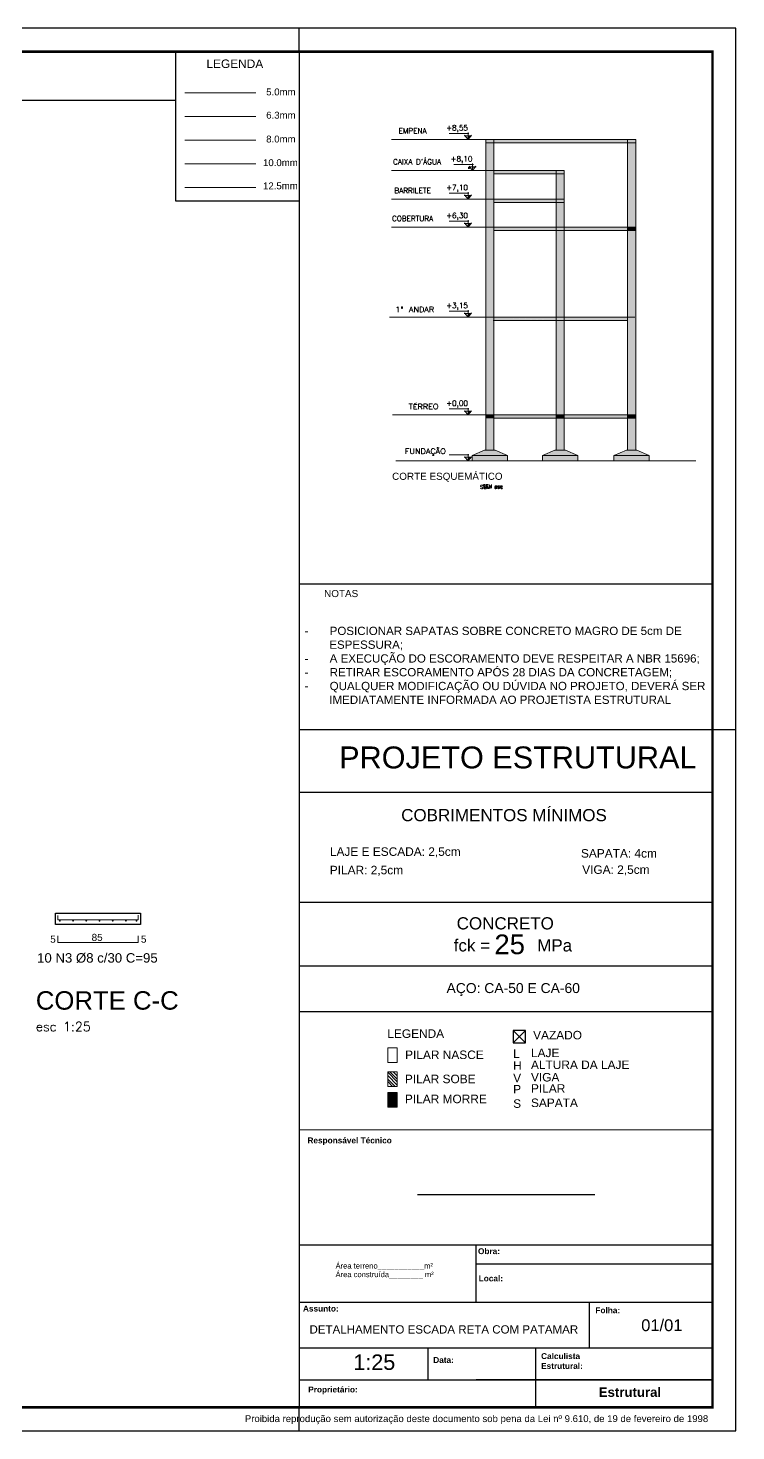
# Model space of a CAD drawing. Header units: millimetres. Extents: x 347 to 1066, y -68 to -9.
# Drawn here: x 581.7 to 611.7, y -68.2 to -8.8 of the extents above; entities that cross this region are included whole.
import ezdxf

# ---------------------------------------------------------------- set-up
doc = ezdxf.new("R2010")
doc.units = ezdxf.units.MM
for name, color, linetype, lineweight in [('ARM_LONGITUDINAL_Ø10', 33, 'Continuous', 9), ('ARM_LONGITUDINAL_Ø12_5', 34, 'Continuous', 9), ('ARM_LONGITUDINAL_Ø6_3', 31, 'Continuous', 9), ('ARM_LONGITUDINAL_Ø8', 32, 'Continuous', 9), ('ARM_TRANSVERSAL_Ø5', 120, 'Continuous', 9), ('G-ANNO-TEXT', 231, 'Continuous', 30)]:
    doc.layers.add(name, color=color, linetype=linetype, lineweight=lineweight)
for name, color, linetype in [('ARQ-FOLHA', 7, 'Continuous'), ('ARQ-TEXTO4', 1, 'Continuous'), ('Camada 1', 7, 'Continuous'), ('COTA CYPE', 31, 'Continuous'), ('PDF_0', 1, 'Continuous'), ('PDF_1', 7, 'Continuous'), ('PDF_3', 7, 'Continuous'), ('PDF_ARQ-NIVEL', 7, 'Continuous'), ('PDF_ARQ-TEXTO3', 7, 'Continuous'), ('PDF_ARQ-TEXTO4', 7, 'Continuous'), ('PDF_PILAR_BETAO', 7, 'Continuous'), ('PDF_REF_REFERENCIAS', 7, 'Continuous'), ('PDF_Text', 7, 'Continuous')]:
    doc.layers.add(name, color=color, linetype=linetype)
doc.styles.add('ARIAL', font='arial.ttf')
doc.styles.add('Arial_1', font='arial.ttf')
doc.styles.add('Arial_2', font='arial.ttf', dxfattribs={"height": 5})
doc.styles.add('Arial_3', font='arial.ttf', dxfattribs={"height": 2.3})
doc.styles.add('Arial_B', font='arialbd.ttf', dxfattribs={"height": 2.5})
doc.styles.add('Arial_B_1', font='arialbd.ttf', dxfattribs={"height": 4})
doc.styles.add('PDF Arial', font='arial.ttf')
doc.styles.add('ROMANS', font='romans.shx')
doc.styles.get("Standard").update_dxf_attribs({"font": 'arial.ttf'})
doc.styles.add('TQS_ARIAL', font='arial.ttf')

# ---------------------------------------------------------------- blocks, each defined once
blk = doc.blocks.new('FOLHA A1')
at = {"layer": 'ARQ-FOLHA'}
for p, q in [((841, 0), (0, 0)), ((656, -10), (656, 0)), ((841, -594), (841, 0)), ((831, -297), (841, -297)), ((656, -594), (656, -584)), ((0, -594), (841, -594))]:
    blk.add_line(p, q, dxfattribs=at)
at = {"layer": 'ARQ-FOLHA', "const_width": 1}
blk.add_lwpolyline([(25, -10), (25, -584), (831, -584), (831, -10), (25, -10)], dxfattribs=at)

msp = doc.modelspace()

# ---------------------------------------------------------------- hatches: boundary and pattern name
at = {"layer": 'ARM_LONGITUDINAL_Ø10'}
h = msp.add_hatch(color=256, dxfattribs=at)
h.dxf.hatch_style = 1
edge = h.paths.add_edge_path()
edge.add_arc((583.0381, -46.5737), 0.04, 0, 360)
h = msp.add_hatch(color=256, dxfattribs=at)
h.dxf.hatch_style = 1
edge = h.paths.add_edge_path()
edge.add_arc((583.5981, -46.5737), 0.04, 0, 360)
h = msp.add_hatch(color=256, dxfattribs=at)
h.dxf.hatch_style = 1
edge = h.paths.add_edge_path()
edge.add_arc((584.1581, -46.5737), 0.04, 0, 360)
h = msp.add_hatch(color=256, dxfattribs=at)
h.dxf.hatch_style = 1
edge = h.paths.add_edge_path()
edge.add_arc((584.7181, -46.5737), 0.04, 0, 360)
h = msp.add_hatch(color=256, dxfattribs=at)
h.dxf.hatch_style = 1
edge = h.paths.add_edge_path()
edge.add_arc((585.2781, -46.5737), 0.04, 0, 360)
h = msp.add_hatch(color=256, dxfattribs=at)
h.dxf.hatch_style = 1
edge = h.paths.add_edge_path()
edge.add_arc((585.8381, -46.5737), 0.04, 0, 360)
h = msp.add_hatch(color=256, dxfattribs=at)
h.dxf.hatch_style = 1
edge = h.paths.add_edge_path()
edge.add_arc((586.2879, -46.5737), 0.04, 0, 360)
at = {"layer": 'PDF_0'}
h = msp.add_hatch(color=8, dxfattribs=at)
h.dxf.hatch_style = 1
h.paths.add_polyline_path([(601.4289, -13.4903), (601.0893, -13.4903), (601.0893, -13.6389), (601.4289, -13.6389)])
h.paths.add_polyline_path([(607.4308, -13.6389), (607.0912, -13.6389), (607.0912, -17.202), (607.4308, -17.202)])
h.paths.add_polyline_path([(604.4044, -14.9496), (604.0648, -14.9496), (604.0648, -16.0179), (604.4044, -16.0179)])
h.paths.add_polyline_path([(604.4044, -14.801), (604.0648, -14.801), (604.0648, -14.9496), (604.4044, -14.9496)])
h.paths.add_polyline_path([(607.4308, -13.4903), (607.0912, -13.4903), (607.0912, -13.6389), (607.4308, -13.6389)])
h = msp.add_hatch(color=8, dxfattribs=at)
h.dxf.hatch_style = 1
h.paths.add_polyline_path([(601.4289, -13.6389), (601.0893, -13.6389), (601.0893, -14.801), (601.4289, -14.801)])
h.paths.add_polyline_path([(601.4289, -14.801), (601.0893, -14.801), (601.0893, -16.0179), (601.4289, -16.0179)])
h = msp.add_hatch(color=8, dxfattribs=at)
h.dxf.hatch_style = 1
h.paths.add_polyline_path([(607.0912, -13.4903), (601.4289, -13.4903), (601.4289, -13.6389), (607.0912, -13.6389)])

# ---------------------------------------------------------------- linework, layer by layer
for p, q in [((593.179, -9.7761), (593.179, -67.1761)), ((530.079, -11.8348), (587.9527, -11.8348)), ((593.179, -32.3095), (610.679, -32.3095)), ((593.179, -48.4859), (610.679, -48.4859)), ((593.179, -50.4163), (610.679, -50.4163)), ((602.7608, -51.2213), (602.2358, -51.7463)), ((602.2358, -51.2213), (602.7608, -51.7463)), ((593.179, -55.4248), (610.679, -55.4146)), ((605.6959, -58.1719), (598.1959, -58.1719)), ((593.179, -60.2929), (610.679, -60.2929)), ((600.679, -62.7202), (600.679, -60.2929)), ((600.679, -61.098), (610.679, -61.098)), ((593.179, -62.7202), (610.679, -62.7202)), ((593.179, -62.7202), (610.679, -62.7202)), ((605.479, -64.6557), (605.479, -62.7202)), ((593.179, -64.6557), (610.679, -64.6557)), ((598.6345, -66.018), (598.6345, -64.6557)), ((603.206, -67.1761), (603.206, -64.6557)), ((593.179, -66.018), (610.679, -66.018)), ((610.679, -66.018), (600.679, -66.018)), ((610.679, -66.018), (600.679, -66.018))]:
    msp.add_line(p, q)
at = {"color": 8, "lineweight": 25}
for p, q in [((610.679, -67.1761), (610.679, -66.018)), ((600.679, -67.1761), (610.679, -67.1761))]:
    msp.add_line(p, q, dxfattribs=at)
for points in [[(587.9527, -9.7761), (593.179, -9.7761), (593.179, -16.1059), (587.9527, -16.1059)], [(582.8581, -46.2461), (586.4581, -46.2461), (586.4581, -46.7261), (582.8581, -46.7261)]]:
    msp.add_lwpolyline(points, close=True)
msp.add_lwpolyline([(602.2358, -51.7463), (602.7608, -51.7463), (602.7608, -51.2213), (602.2358, -51.2213), (602.2358, -51.7463)])
at = {"layer": 'ARM_LONGITUDINAL_Ø10'}
msp.add_line((588.3373, -14.5202), (591.3373, -14.5202), dxfattribs=at)
at = {"layer": 'ARM_LONGITUDINAL_Ø12_5'}
msp.add_line((588.3373, -15.5202), (591.3373, -15.5202), dxfattribs=at)
at = {"layer": 'ARM_LONGITUDINAL_Ø6_3'}
msp.add_line((588.3373, -12.5202), (591.3373, -12.5202), dxfattribs=at)
at = {"layer": 'ARM_LONGITUDINAL_Ø8'}
msp.add_line((588.3373, -13.5202), (591.3373, -13.5202), dxfattribs=at)
for points in [[(582.9581, -46.3554), (582.9581, -46.5322), (586.3581, -46.5322), (586.3581, -46.3305)], [(582.9581, -47.2123), (582.9581, -47.4923), (586.3581, -47.4923), (586.3581, -47.2123)]]:
    msp.add_lwpolyline(points, dxfattribs=at)
at = {"layer": 'ARM_TRANSVERSAL_Ø5'}
msp.add_line((588.3373, -11.5202), (591.3373, -11.5202), dxfattribs=at)
at = {"layer": 'Camada 1', "color": 0, "lineweight": 25}
for p, q in [((593.179, -38.4761), (610.679, -38.4761)), ((593.179, -41.1354), (610.679, -41.1354)), ((593.179, -45.7887), (610.679, -45.7887)), ((610.679, -67.1761), (610.679, -49.4629))]:
    msp.add_line(p, q, dxfattribs=at)
at = {"layer": 'PDF_0', "color": 7, "lineweight": 18}
for p, q in [((607.4308, -13.4903), (597.0866, -13.4903)), ((601.0893, -14.801), (601.0893, -13.4903)), ((601.4289, -16.0179), (601.4289, -13.4903)), ((607.4308, -17.202), (607.4308, -13.4903)), ((601.0893, -16.0179), (601.0893, -14.801)), ((604.0648, -16.1665), (604.0648, -14.801)), ((604.4044, -16.0179), (604.4044, -14.801)), ((607.4308, -17.202), (597.0866, -17.202)), ((607.4308, -26.6506), (607.4308, -17.202))]:
    msp.add_line(p, q, dxfattribs=at)
for points in [[(607.4308, -13.6389), (607.0912, -13.6389), (601.0893, -13.6389)], [(607.0912, -26.6506), (607.0912, -13.4903)], [(604.4044, -14.801), (597.0866, -14.801)], [(604.4044, -14.9496), (601.4289, -14.9496)], [(604.4044, -16.0179), (597.0866, -16.0179)], [(601.0893, -26.6506), (601.0893, -16.0179)], [(601.4289, -26.6506), (601.4289, -16.0349)], [(604.4044, -26.6506), (604.4044, -16.0179)], [(604.4044, -16.1665), (601.4289, -16.1665)], [(604.0648, -26.6506), (604.0648, -16.1665)], [(607.4308, -23.7019), (607.4308, -17.202)], [(607.4308, -17.3506), (607.0912, -17.3506), (601.4289, -17.3506)], [(607.3994, -21.0123), (597.0001, -21.0123)], [(607.0599, -21.1609), (607.0912, -21.1609), (601.3975, -21.1609)], [(607.4308, -25.148), (597.1333, -25.148)], [(607.4308, -25.3008), (601.4289, -25.3008)], [(602.0062, -26.8756), (601.4841, -26.6506), (601.2591, -26.6506), (601.0299, -26.6506), (600.5078, -26.8756)], [(604.9816, -26.8756), (604.4553, -26.6506), (604.2303, -26.6506), (604.0054, -26.6506), (603.4833, -26.8756)], [(608.0081, -26.8756), (607.486, -26.6506), (607.261, -26.6506), (607.0361, -26.6506), (606.5097, -26.8756)], [(609.9818, -27.1005), (597.2691, -27.1005)], [(600.5078, -27.1005), (600.5078, -26.8756), (602.0062, -26.8756), (602.0062, -27.1005)], [(603.4833, -27.1005), (603.4833, -26.8756), (604.9816, -26.8756), (604.9816, -27.1005)], [(606.5097, -27.1005), (606.5097, -26.8756), (608.0081, -26.8756), (608.0081, -27.1005)]]:
    msp.add_lwpolyline(points, dxfattribs=at)
at = {"layer": 'PDF_0', "color": 8}
for points in [[(604.0648, -14.801), (601.0893, -14.801), (604.0648, -14.9496)], [(601.4289, -14.801), (604.0648, -14.9496), (601.4289, -14.9496)], [(601.4289, -16.0179), (601.0893, -16.0179), (601.4289, -17.202)], [(601.0893, -16.0179), (601.4289, -17.202), (601.0893, -17.202)], [(604.0648, -16.0179), (601.0893, -16.0179), (604.0648, -16.1665)], [(601.4289, -15.4787), (601.5987, -15.4787), (601.5987, -15.4787)], [(601.4289, -16.0179), (604.0648, -16.1665), (601.4289, -16.1665)], [(604.4044, -16.0179), (604.0648, -16.0179), (604.4044, -17.3506)], [(604.0648, -16.0179), (604.4044, -17.3506), (604.0648, -17.3506)], [(601.4289, -17.202), (601.0893, -17.202), (601.4289, -21.4)], [(601.0893, -17.202), (601.4289, -21.4), (601.0893, -21.4)], [(604.0648, -17.202), (601.4289, -17.202), (604.0648, -17.3506)], [(601.4289, -17.202), (604.0648, -17.3506), (601.4289, -17.3506)], [(607.0912, -17.202), (604.4044, -17.202), (607.0912, -17.3506)], [(604.4044, -17.202), (607.0912, -17.3506), (604.4044, -17.3506)], [(607.4308, -17.202), (607.0912, -17.202), (607.4308, -17.3506)], [(607.0912, -17.202), (607.4308, -17.3506), (607.0912, -17.3506)], [(607.4308, -17.202), (607.0912, -17.202), (607.4308, -21.4)], [(607.0912, -17.202), (607.4308, -21.4), (607.0912, -21.4)], [(604.4044, -17.3506), (604.0648, -17.3506), (604.4044, -21.4)], [(604.0648, -17.3506), (604.4044, -21.4), (604.0648, -21.4)], [(604.0648, -21.0123), (601.3975, -21.0123), (604.0648, -21.1609)], [(601.3975, -21.0123), (604.0334, -21.1609), (601.3975, -21.1609)], [(607.0853, -21.0123), (604.3985, -21.0123), (607.0853, -21.1609)], [(604.3985, -21.0123), (607.0853, -21.1609), (604.3985, -21.1609)], [(601.4289, -21.4), (601.0753, -21.4), (601.4289, -25.148)], [(601.0893, -21.5485), (601.4289, -25.148), (601.0893, -25.148)], [(604.4044, -21.4), (604.0648, -21.4), (604.4044, -25.148)], [(604.0714, -21.4723), (604.4044, -25.148), (604.0648, -25.148)], [(607.4308, -21.4), (607.0912, -21.4), (607.4308, -25.148)], [(607.094, -21.4309), (607.4308, -25.148), (607.0912, -25.148)], [(601.4289, -25.148), (601.0893, -25.148), (601.4289, -25.3008)], [(601.0893, -25.148), (601.4289, -25.3008), (601.0893, -25.3008)], [(601.4289, -25.3008), (601.0893, -25.3008), (601.4289, -26.6506)], [(601.0893, -25.3008), (601.4289, -26.6506), (601.0893, -26.6506)], [(604.0648, -25.148), (601.4289, -25.148), (604.0648, -25.3008)], [(601.4289, -25.148), (604.0648, -25.3008), (601.4289, -25.3008)], [(604.4044, -25.148), (604.0648, -25.148), (604.4044, -25.3008)], [(604.0648, -25.148), (604.4044, -25.3008), (604.0648, -25.3008)], [(604.4044, -25.3008), (604.0648, -25.3008), (604.4044, -26.6506)], [(604.0648, -25.3008), (604.4044, -26.6506), (604.0648, -26.6506)], [(607.0912, -25.148), (604.4044, -25.148), (607.0912, -25.3008)], [(604.4044, -25.148), (607.0912, -25.3008), (604.4044, -25.3008)], [(607.4308, -25.148), (607.0912, -25.148), (607.4308, -25.3008)], [(607.0912, -25.148), (607.4308, -25.3008), (607.0912, -25.3008)], [(607.4308, -25.3008), (607.0912, -25.3008), (607.4308, -26.6506)], [(607.0912, -25.3008), (607.4308, -26.6506), (607.0912, -26.6506)], [(601.0299, -26.6506), (602.0062, -26.8756), (600.5078, -26.8756)], [(601.4841, -26.6506), (601.0299, -26.6506), (602.0062, -26.8756)], [(604.0054, -26.6506), (604.9816, -26.8756), (603.4833, -26.8756)], [(604.4553, -26.6506), (604.0054, -26.6506), (604.9816, -26.8756)], [(607.0361, -26.6506), (608.0081, -26.8756), (606.5097, -26.8756)], [(607.486, -26.6506), (607.0361, -26.6506), (608.0081, -26.8756)], [(602.0062, -26.8756), (600.5078, -26.8756), (602.0062, -27.1005)], [(600.5078, -26.8756), (602.0062, -27.1005), (600.5078, -27.1005)], [(604.9816, -26.8756), (603.4833, -26.8756), (604.9816, -27.1005)], [(603.4833, -26.8756), (604.9816, -27.1005), (603.4833, -27.1005)], [(608.0081, -26.8756), (606.5097, -26.8756), (608.0081, -27.1005)], [(606.5097, -26.8756), (608.0081, -27.1005), (606.5097, -27.1005)]]:
    msp.add_solid(points, dxfattribs=at)
at = {"layer": 'PDF_1', "lineweight": 18}
msp.add_lwpolyline([(596.9271, -52.9755), (597.3303, -52.9755), (597.3303, -53.591), (596.9271, -53.591)], close=True, dxfattribs=at)
for points in [[(597.3303, -53.3873), (596.9271, -52.9798)], [(597.3303, -53.5358), (596.9271, -53.1283)], [(597.237, -53.591), (596.9271, -53.2769)], [(597.1287, -53.591), (596.9271, -53.3821)], [(597.3303, -53.2812), (597.0205, -52.9713)], [(597.3303, -53.1411), (597.169, -52.9798)]]:
    msp.add_lwpolyline(points, dxfattribs=at)
at = {"layer": 'PDF_1'}
for points in [[(596.9271, -53.8457), (597.3303, -54.4654), (596.9271, -54.4654)], [(596.9271, -53.8457), (597.3303, -53.8457), (597.3303, -54.4654)]]:
    msp.add_solid(points, dxfattribs=at)
at = {"layer": 'PDF_3', "lineweight": 18}
msp.add_lwpolyline([(596.9271, -53.8457), (597.3303, -53.8457), (597.3303, -54.4654), (596.9271, -54.4654)], close=True, dxfattribs=at)
at = {"layer": 'PDF_ARQ-NIVEL', "lineweight": 18}
for points in [[(600.3677, -13.2399), (599.5358, -13.2399)], [(600.4823, -13.3375), (600.1725, -13.3375)], [(600.1852, -13.3163), (600.3295, -13.4903), (600.4738, -13.3163)], [(600.3295, -13.4903), (600.3295, -13.2017)], [(600.3295, -13.346), (600.4441, -13.346)], [(600.3295, -13.3587), (600.4356, -13.3587)], [(600.3295, -13.3672), (600.4271, -13.3672)], [(600.3295, -13.3757), (600.4229, -13.3757)], [(600.3295, -13.3842), (600.4144, -13.3842)], [(600.3295, -13.3927), (600.4059, -13.3927)], [(600.3295, -13.4054), (600.3974, -13.4054)], [(600.3295, -13.4139), (600.3889, -13.4139)], [(600.3295, -13.4224), (600.3805, -13.4224)], [(600.3295, -13.4309), (600.3762, -13.4309)], [(600.3295, -13.4394), (600.3677, -13.4394)], [(600.3295, -13.4521), (600.3592, -13.4521)], [(600.3295, -13.4606), (600.3507, -13.4606)], [(600.3295, -13.4691), (600.3423, -13.4691)], [(600.3295, -13.4776), (600.3338, -13.4776)], [(600.5578, -14.5506), (599.7259, -14.5506)], [(600.3295, -14.6779), (600.4271, -14.6779)], [(600.3295, -14.6864), (600.4229, -14.6864)], [(600.3295, -14.6949), (600.4144, -14.6949)], [(600.3295, -14.7034), (600.4059, -14.7034)], [(600.3295, -14.7161), (600.3974, -14.7161)], [(600.6725, -14.6482), (600.3626, -14.6482)], [(600.3753, -14.627), (600.5196, -14.801), (600.664, -14.627)], [(600.5196, -14.801), (600.5196, -14.5124)], [(600.5196, -14.6567), (600.6343, -14.6567)], [(600.5196, -14.6694), (600.6258, -14.6694)], [(600.3677, -15.7675), (599.5358, -15.7675)], [(600.4823, -15.8651), (600.1725, -15.8651)], [(600.1852, -15.8439), (600.3295, -16.0179), (600.4738, -15.8439)], [(600.3295, -16.0179), (600.3295, -15.7293)], [(600.3295, -15.8736), (600.4441, -15.8736)], [(600.3295, -15.8863), (600.4356, -15.8863)], [(600.3295, -15.8948), (600.4271, -15.8948)], [(600.3295, -15.9033), (600.4229, -15.9033)], [(600.3295, -15.9118), (600.4144, -15.9118)], [(600.3295, -15.9203), (600.4059, -15.9203)], [(600.3295, -15.933), (600.3974, -15.933)], [(600.3295, -15.9415), (600.3889, -15.9415)], [(600.3295, -15.95), (600.3805, -15.95)], [(600.3295, -15.9585), (600.3762, -15.9585)], [(600.3295, -15.967), (600.3677, -15.967)], [(600.3295, -15.9797), (600.3592, -15.9797)], [(600.3295, -15.9882), (600.3507, -15.9882)], [(600.3295, -15.9967), (600.3423, -15.9967)], [(600.3295, -16.0052), (600.3338, -16.0052)], [(600.3677, -16.9516), (599.5358, -16.9516)], [(600.4823, -17.0492), (600.1725, -17.0492)], [(600.1852, -17.028), (600.3295, -17.202), (600.4738, -17.028)], [(600.3295, -17.202), (600.3295, -16.9134)], [(600.3295, -17.0577), (600.4441, -17.0577)], [(600.3295, -17.0704), (600.4356, -17.0704)], [(600.3295, -17.0789), (600.4271, -17.0789)], [(600.3295, -17.0874), (600.4229, -17.0874)], [(600.3295, -17.0959), (600.4144, -17.0959)], [(600.3295, -17.1044), (600.4059, -17.1044)], [(600.3295, -17.1171), (600.3974, -17.1171)], [(600.3295, -17.1256), (600.3889, -17.1256)], [(600.3295, -17.1341), (600.3805, -17.1341)], [(600.3295, -17.1426), (600.3762, -17.1426)], [(600.3295, -17.1511), (600.3677, -17.1511)], [(600.3295, -17.1638), (600.3592, -17.1638)], [(600.3295, -17.1723), (600.3507, -17.1723)], [(600.3295, -17.1808), (600.3423, -17.1808)], [(600.3295, -17.1893), (600.3338, -17.1893)], [(600.3677, -20.7619), (599.5358, -20.7619)], [(600.3295, -21.0123), (600.3295, -20.7237)], [(600.4823, -20.8637), (600.1725, -20.8637)], [(600.1852, -20.8383), (600.3295, -21.0123), (600.4738, -20.8383)], [(600.3295, -20.8722), (600.4441, -20.8722)], [(600.3295, -20.8807), (600.4356, -20.8807)], [(600.3295, -20.8892), (600.4271, -20.8892)], [(600.3295, -20.9019), (600.4229, -20.9019)], [(600.3295, -20.9104), (600.4144, -20.9104)], [(600.3295, -20.9189), (600.4059, -20.9189)], [(600.3295, -20.9274), (600.3974, -20.9274)], [(600.3295, -20.9359), (600.3889, -20.9359)], [(600.3295, -20.9486), (600.3805, -20.9486)], [(600.3295, -20.9571), (600.3762, -20.9571)], [(600.3295, -20.9656), (600.3677, -20.9656)], [(600.3295, -20.9741), (600.3592, -20.9741)], [(600.3295, -20.9826), (600.3507, -20.9826)], [(600.3295, -20.9953), (600.3423, -20.9953)], [(600.3295, -21.0038), (600.3338, -21.0038)], [(600.3677, -24.9018), (599.5358, -24.9018)], [(600.3295, -25.148), (600.3295, -24.8636)], [(600.4823, -24.9994), (600.1725, -24.9994)], [(600.1852, -24.9782), (600.3295, -25.148), (600.4738, -24.9782)], [(600.3295, -25.0079), (600.4441, -25.0079)], [(600.3295, -25.0207), (600.4356, -25.0207)], [(600.3295, -25.0291), (600.4271, -25.0291)], [(600.3295, -25.0376), (600.4229, -25.0376)], [(600.3295, -25.0461), (600.4144, -25.0461)], [(600.3295, -25.0546), (600.4059, -25.0546)], [(600.3295, -25.0673), (600.3974, -25.0673)], [(600.3295, -25.0758), (600.3889, -25.0758)], [(600.3295, -25.0843), (600.3805, -25.0843)], [(600.3295, -25.0928), (600.3762, -25.0928)], [(600.3295, -25.1013), (600.3677, -25.1013)], [(600.3295, -25.114), (600.3592, -25.114)], [(600.3295, -25.1225), (600.3507, -25.1225)], [(600.3295, -25.131), (600.3423, -25.131)], [(600.3295, -25.1395), (600.3338, -25.1395)], [(600.3677, -26.8501), (599.5358, -26.8501)], [(600.4823, -26.952), (600.1725, -26.952)], [(600.1852, -26.9265), (600.3295, -27.1005), (600.4738, -26.9265)], [(600.3295, -27.1005), (600.3295, -26.8119)], [(600.3295, -26.9605), (600.4441, -26.9605)], [(600.3295, -26.9689), (600.4356, -26.9689)], [(600.3295, -26.9774), (600.4271, -26.9774)], [(600.3295, -26.9859), (600.4229, -26.9859)], [(600.3295, -26.9987), (600.4144, -26.9987)], [(600.3295, -27.0071), (600.4059, -27.0071)], [(600.3295, -27.0156), (600.3974, -27.0156)], [(600.3295, -27.0241), (600.3889, -27.0241)], [(600.3295, -27.0326), (600.3805, -27.0326)], [(600.3295, -27.0453), (600.3762, -27.0453)], [(600.3295, -27.0538), (600.3677, -27.0538)], [(600.3295, -27.0623), (600.3592, -27.0623)], [(600.3295, -27.0708), (600.3507, -27.0708)], [(600.3295, -27.0793), (600.3423, -27.0793)], [(600.3295, -27.092), (600.3338, -27.092)]]:
    msp.add_lwpolyline(points, dxfattribs=at)
at = {"layer": 'PDF_ARQ-TEXTO3', "lineweight": 18}
for points in [[(597.3116, -20.6176), (597.3328, -20.6091), (597.3668, -20.5751), (597.3668, -20.8001)], [(597.5068, -20.6515), (597.5578, -20.6515)], [(597.8379, -20.8001), (597.9228, -20.5751), (598.0077, -20.8001)], [(597.8676, -20.7279), (597.978, -20.7279)], [(598.0629, -20.8001), (598.0629, -20.5751), (598.2114, -20.8001), (598.2114, -20.5751)], [(598.4916, -20.8001), (598.5765, -20.5751), (598.6614, -20.8001)], [(598.5213, -20.7279), (598.6317, -20.7279)], [(598.7166, -20.8001), (598.7166, -20.5751), (598.8142, -20.5751), (598.8439, -20.5878), (598.8566, -20.5963), (598.8651, -20.6176), (598.8651, -20.6388), (598.8566, -20.6642), (598.8439, -20.6727), (598.8142, -20.6855), (598.7166, -20.6855)], [(598.793, -20.6855), (598.8651, -20.8001)], [(597.8252, -24.6896), (597.9737, -24.6896)], [(597.9016, -24.6896), (597.9016, -24.9145)], [(598.169, -24.7108), (598.0289, -24.7108), (598.0289, -24.9145), (598.169, -24.9145)], [(598.0289, -24.8084), (598.1138, -24.8084)], [(598.0502, -24.6896), (598.1478, -24.6471)], [(598.2327, -24.9145), (598.2327, -24.6896), (598.3303, -24.6896), (598.36, -24.6981), (598.3727, -24.7108), (598.3812, -24.732), (598.3812, -24.7532), (598.3727, -24.7745), (598.36, -24.7872), (598.3303, -24.7957), (598.2327, -24.7957)], [(598.3091, -24.7957), (598.3812, -24.9145)], [(598.4576, -24.9145), (598.4576, -24.6896), (598.5553, -24.6896), (598.585, -24.6981), (598.5977, -24.7108), (598.6062, -24.732), (598.6062, -24.7532), (598.5977, -24.7745), (598.585, -24.7872), (598.5553, -24.7957), (598.4576, -24.7957)], [(598.534, -24.7957), (598.6062, -24.9145)], [(598.8227, -24.9145), (598.6826, -24.9145), (598.6826, -24.6896), (598.8227, -24.6896)], [(598.6826, -24.7957), (598.7675, -24.7957)], [(597.6978, -26.8034), (597.6978, -26.5784), (597.8337, -26.5784)], [(597.6978, -26.6846), (597.7827, -26.6846)], [(597.8889, -26.5784), (597.8889, -26.7397), (597.9016, -26.7694), (597.9228, -26.7907), (597.9525, -26.8034), (597.9737, -26.8034), (598.0077, -26.7907), (598.0289, -26.7694), (598.0374, -26.7397), (598.0374, -26.5784)], [(598.1266, -26.8034), (598.1266, -26.5784), (598.2751, -26.8034), (598.2751, -26.5784)], [(598.5553, -26.8034), (598.6402, -26.5784), (598.725, -26.8034)], [(598.585, -26.727), (598.6911, -26.727)], [(598.9288, -26.6294), (598.9161, -26.6082), (598.8948, -26.5869), (598.8736, -26.5784), (598.8312, -26.5784), (598.8099, -26.5869), (598.7887, -26.6082), (598.7802, -26.6294), (598.7675, -26.6633), (598.7675, -26.7185), (598.7802, -26.7482), (598.7887, -26.7694), (598.8099, -26.7907), (598.8312, -26.8034), (598.8736, -26.8034), (598.8948, -26.7907), (598.9161, -26.7694), (598.9288, -26.7482)], [(598.9712, -26.8034), (599.0561, -26.5784), (599.141, -26.8034)], [(599.0052, -26.5657), (599.0137, -26.5445)], [(599.0052, -26.727), (599.1113, -26.727)], [(599.0434, -26.5445), (599.0561, -26.5572)], [(599.0858, -26.5572), (599.0943, -26.536)], [(598.8312, -26.8671), (598.8439, -26.8756), (598.8736, -26.8756), (598.8863, -26.8671), (598.8863, -26.8459), (598.8736, -26.8331), (598.8524, -26.8331), (598.8524, -26.8034)]]:
    msp.add_lwpolyline(points, dxfattribs=at)
for points in [[(597.5365, -20.5751), (597.5281, -20.5751), (597.5153, -20.5836), (597.5111, -20.5878), (597.5068, -20.6048), (597.5068, -20.6133), (597.5111, -20.6303), (597.5153, -20.6345), (597.5281, -20.6388), (597.5365, -20.6388), (597.5493, -20.6345), (597.5535, -20.6303), (597.5578, -20.6133), (597.5578, -20.6048), (597.5535, -20.5878), (597.5493, -20.5836)], [(598.2963, -20.8001), (598.2963, -20.5751), (598.3727, -20.5751), (598.4067, -20.5878), (598.4279, -20.6091), (598.4364, -20.6303), (598.4491, -20.6642), (598.4491, -20.7152), (598.4364, -20.7491), (598.4279, -20.7704), (598.4067, -20.7916), (598.3727, -20.8001)], [(598.9415, -24.6896), (598.9161, -24.6981), (598.8948, -24.7193), (598.8863, -24.7405), (598.8736, -24.7745), (598.8736, -24.8296), (598.8863, -24.8594), (598.8948, -24.8806), (598.9161, -24.9018), (598.9415, -24.9145), (598.984, -24.9145), (599.0052, -24.9018), (599.0264, -24.8806), (599.0349, -24.8594), (599.0476, -24.8296), (599.0476, -24.7745), (599.0349, -24.7405), (599.0264, -24.7193), (599.0052, -24.6981), (598.984, -24.6896)], [(598.36, -26.8034), (598.36, -26.5784), (598.4364, -26.5784), (598.4661, -26.5869), (598.4873, -26.6082), (598.5001, -26.6294), (598.5086, -26.6633), (598.5086, -26.7185), (598.5001, -26.7482), (598.4873, -26.7694), (598.4661, -26.7907), (598.4364, -26.8034)], [(599.2514, -26.5784), (599.2302, -26.5869), (599.2047, -26.6082), (599.1962, -26.6294), (599.1835, -26.6633), (599.1835, -26.7185), (599.1962, -26.7482), (599.2047, -26.7694), (599.2302, -26.7907), (599.2514, -26.8034), (599.2938, -26.8034), (599.3151, -26.7907), (599.3363, -26.7694), (599.3448, -26.7482), (599.3575, -26.7185), (599.3575, -26.6633), (599.3448, -26.6294), (599.3363, -26.6082), (599.3151, -26.5869), (599.2938, -26.5784)]]:
    msp.add_lwpolyline(points, close=True, dxfattribs=at)
for centre, start, end in [((599.0328, -26.5593), 44.985157, 135.014843), ((599.071, -26.5381), 224.985157, 315.014843)]:
    msp.add_arc(centre, 0.0233, start, end, dxfattribs=at)
at = {"layer": 'PDF_ARQ-TEXTO4', "lineweight": 18}
for points in [[(600.9577, -28.1532), (600.945, -28.1362), (600.9238, -28.1277), (600.8941, -28.1277), (600.8728, -28.1362), (600.8559, -28.1532), (600.8559, -28.1659), (600.8643, -28.1787), (600.8728, -28.1872), (600.8856, -28.1956), (600.928, -28.2084), (600.945, -28.2169), (600.9492, -28.2211), (600.9577, -28.2381), (600.9577, -28.2593), (600.945, -28.2721), (600.9238, -28.2805), (600.8941, -28.2805), (600.8728, -28.2721), (600.8559, -28.2593)], [(601.102, -28.2805), (601.0087, -28.2805), (601.0087, -28.1277), (601.102, -28.1277)], [(601.0087, -28.1999), (601.0638, -28.1999)], [(601.1445, -28.2805), (601.1445, -28.1277), (601.1997, -28.2805), (601.2591, -28.1277), (601.2591, -28.2805)], [(601.4586, -28.2211), (601.5435, -28.2211), (601.5435, -28.2084), (601.535, -28.1956), (601.5308, -28.1872), (601.5138, -28.1787), (601.4926, -28.1787), (601.4798, -28.1872), (601.4671, -28.1999), (601.4586, -28.2211), (601.4586, -28.2381), (601.4671, -28.2593), (601.4798, -28.2721), (601.4926, -28.2805), (601.5138, -28.2805), (601.5308, -28.2721), (601.5435, -28.2593)], [(601.6666, -28.1999), (601.6581, -28.1872), (601.6369, -28.1787), (601.6156, -28.1787), (601.5944, -28.1872), (601.5859, -28.1999), (601.5944, -28.2169), (601.6072, -28.2211), (601.6454, -28.2296), (601.6581, -28.2381), (601.6666, -28.2508), (601.6666, -28.2593), (601.6581, -28.2721), (601.6369, -28.2805), (601.6156, -28.2805), (601.5944, -28.2721), (601.5859, -28.2593)], [(601.7939, -28.1999), (601.7812, -28.1872), (601.7642, -28.1787), (601.743, -28.1787), (601.7303, -28.1872), (601.7133, -28.1999), (601.709, -28.2211), (601.709, -28.2381), (601.7133, -28.2593), (601.7303, -28.2721), (601.743, -28.2805), (601.7642, -28.2805), (601.7812, -28.2721), (601.7939, -28.2593)]]:
    msp.add_lwpolyline(points, dxfattribs=at)
at = {"layer": 'PDF_PILAR_BETAO', "lineweight": 18}
msp.add_lwpolyline([(596.9271, -51.9611), (597.3303, -51.9611), (597.3303, -52.5765), (596.9271, -52.5765)], close=True, dxfattribs=at)
at = {"layer": 'PDF_REF_REFERENCIAS', "color": 1, "lineweight": 18}
msp.add_lwpolyline([(601.4289, -23.4968), (601.4289, -23.4968)], dxfattribs=at)

# ---------------------------------------------------------------- block references
at = {"layer": 'ARQ-FOLHA', "xscale": 0.1, "yscale": 0.1, "zscale": 0.1}
msp.add_blockref('FOLHA A1', (527.579, -8.7761), dxfattribs=at)

# ---------------------------------------------------------------- texts
for s, width, gutter_width, heights, insert, char_height, attachment_point in [('5.0mm', 9.857874, 10.4163, [1.6408], (591.7798, -11.334), 0.29166, 1), ('6.3mm', 9.857874, 10.4163, [1.6408], (591.7798, -12.3192), 0.29166, 1), ('8.0mm', 9.857874, 10.4163, [1.6408], (591.7798, -13.3294), 0.29166, 1), ('10.0mm', 9.857874, 10.4163, [1.6408], (591.6447, -14.3307), 0.29166, 1), ('12.5mm', 9.857874, 10.4163, [1.6408], (591.6447, -15.3116), 0.29166, 1), ('{\\W2.576449; }-{\\W6.644991; }POSICIONAR SAPATAS SOBRE CONCRETO MAGRO DE 5cm DE \\P{\\W5.1529;  }ESPESSURA;\\P{\\W2.576449; }-{\\W6.644991; }A EXECUÇÃO DO ESCORAMENTO DEVE RESPEITAR A NBR 15696;\\P{\\W2.576449; }-{\\W6.644991; }RETIRAR ESCORAMENTO APÓS 28 DIAS DA CONCRETAGEM;\\P{\\W2.576449; }-{\\W6.644991; }QUALQUER MODIFICAÇÃO OU DÚVIDA NO PROJETO, DEVERÁ SER \\P{\\W5.1529;  }IMEDIATAMENTE INFORMADA AO PROJETISTA ESTRUTURAL', 18.202165, 12.5, [7.5558], (593.0528, -34.1252), 0.35, 1), ('{\\C2;5}', 2.728275, 37.5, [0], (582.6318, -47.5093), 0.3, 7), ('{\\C2;85}', 2.728275, 37.5, [0], (584.3849, -47.4333), 0.3, 7), ('{\\C2;5}', 2.728275, 37.5, [0], (586.474, -47.5093), 0.3, 7), ('{\\C2;10 N3 %%C8 c/30 C=95}', 7.954205, 2, [0.7966], (584.6288, -47.9465), 0.4, 2), ('DETALHAMENTO ESCADA RETA COM PATAMAR', 11.829823, 12.5, [1.969], (593.6129, -63.7019), 0.35, 1)]:
    msp.add_mtext_dynamic_manual_height_columns(s, width=width, gutter_width=gutter_width, heights=heights, dxfattribs=dict(insert=insert, char_height=char_height, attachment_point=attachment_point))
at = {"layer": 'ARQ-TEXTO4', "insert": (601.7932, -27.6044), "char_height": 0.15, "width": 5.531989, "attachment_point": 3, "style": 'ROMANS'}
msp.add_mtext('{\\fArial|b0|i0|c0|p34;\\H2x;\\C4;CORTE ESQUEMÁTICO \\P\\Fromans|c0;\\H0.50002x;\\C2;SEM esc}', dxfattribs=at)
at = {"layer": 'ARQ-TEXTO4', "color": 31, "insert": (582.0202, -49.5578), "char_height": 0.39, "width": 29.650864, "attachment_point": 1, "style": 'ROMANS'}
msp.add_mtext('{\\fArial|b0|i0|c0|p34;\\H2x;\\C4;CORTE C-C\\P\\Fromans|c0;\\H0.50002x;\\C2;esc 1:25}', dxfattribs=at)
at = {"layer": 'Camada 1', "color": 0, "lineweight": 25, "style": 'TQS_ARIAL'}
for s, height, p in [('LEGENDA', 0.36043, (589.2476, -10.4679)), ('PROJETO ESTRUTURAL', 0.928807, (594.8705, -40.1235)), ('COBRIMENTOS MÍNIMOS', 0.514893, (597.498, -42.3584)), ('LAJE E ESCADA: 2,5cm', 0.360425, (594.4773, -43.8266)), ('SAPATA: 4cm', 0.360425, (605.1135, -43.9)), ('PILAR: 2,5cm', 0.360425, (594.4729, -44.6076)), ('VIGA: 2,5cm', 0.360425, (605.166, -44.5894)), ('CONCRETO', 0.51489, (599.8481, -46.941)), ('AÇO: CA-50 E CA-60', 0.420812, (599.4186, -49.6351)), ('LEGENDA', 0.36043, (596.9097, -51.5335)), ('VAZADO', 0.36043, (603.0866, -51.5974)), ('PILAR NASCE', 0.360425, (597.6643, -52.4294)), ('L', 0.3604, (602.2418, -52.3813)), ('LAJE', 0.36043, (602.9958, -52.348)), ('H', 0.3604, (602.2418, -52.8857)), ('ALTURA DA LAJE', 0.360425, (602.9958, -52.8524)), ('PILAR SOBE', 0.36043, (597.6559, -53.4518)), ('V', 0.3604, (602.2418, -53.4125)), ('VIGA', 0.36043, (602.9958, -53.3793)), ('PILAR MORRE', 0.360425, (597.6559, -54.2979)), ('P', 0.3604, (602.2418, -53.888)), ('PILAR', 0.36043, (602.9958, -53.8547)), ('S', 0.3604, (602.2418, -54.4958)), ('SAPATA', 0.36043, (602.9958, -54.4625))]:
    msp.add_text(s, height=height, dxfattribs=at).set_placement(p)
at = {"layer": 'COTA CYPE', "lineweight": 25, "style": 'TQS_ARIAL'}
for s, height, p in [('fck =          MPa', 0.514893, (599.7234, -47.8748)), ('25', 0.83413, (601.4468, -47.9891))]:
    msp.add_text(s, height=height, dxfattribs=at).set_placement(p)
at = {"layer": 'G-ANNO-TEXT', "color": 7, "attachment_point": 1}
for s, insert, char_height, width, style in [('Responsável Técnico ', (593.5277, -55.7482), 0.25, 4.417298, 'Arial_B'), ('Obra:', (600.7522, -60.4403), 0.25, 1.122362, 'Arial_B'), ('Área terreno___________m²', (594.7168, -61.0709), 0.23, 5.659914, 'Arial_3'), ('Área construída________ m²', (594.7168, -61.4347), 0.23, 6.197044, 'Arial_3'), ('Local:', (600.782, -61.5916), 0.25, 1.234599, 'Arial_B'), ('Assunto:', (593.3375, -62.8699), 0.25, 1.811814, 'Arial_B'), ('Folha:', (605.7258, -62.9411), 0.25, 1.258649, 'Arial_B'), ('01/01', (607.6655, -63.4491), 0.5, 2.164556, 'Arial_2'), ('1:25', (595.4673, -64.936), 0.65491, 10.080639, 'Arial_1'), ('Data:', (598.8563, -65.0471), 0.25, 1.050211, 'Arial_B'), ('Calculista Estrutural:', (603.4258, -64.8827), 0.25, 2.176767, 'Arial_B'), ('Proprietário: ', (593.5614, -66.2968), 0.25, 2.661602, 'Arial_B'), ('Estrutural', (605.8677, -66.3335), 0.4, 3.214767, 'Arial_B_1'), ('Proibida reprodução sem autorização deste documento sob pena da Lei nº 9.610, de 19 de fevereiro de 1998', (590.8752, -67.5111), 0.29, 23.770034, 'ARIAL')]:
    msp.add_mtext(s, dxfattribs=dict(at, insert=insert, char_height=char_height, width=width, style=style))
at = {"layer": 'PDF_ARQ-TEXTO3', "lineweight": 18, "char_height": 0.225, "attachment_point": 5, "style": 'ROMANS'}
for s, insert in [('EMPENA', (597.9815, -13.1272)), ('+8,55', (599.864, -13.0358)), ("CAIXA D'ÁGUA", (598.1716, -14.4379)), ('+8,10', (600.0541, -14.3465)), ('+7,10', (599.864, -15.5634)), ('BARRILETE', (597.9815, -15.6548)), ('+6,30', (599.864, -16.7475)), ('COBERTURA', (597.9815, -16.8389)), ('+3,15', (599.864, -20.5578)), ('+0,00', (599.864, -24.6977))]:
    msp.add_mtext(s, dxfattribs=dict(at, insert=insert))
at = {"layer": 'PDF_Text', "insert": (594.2339, -32.8742), "char_height": 0.3, "attachment_point": 7, "style": 'PDF Arial'}
msp.add_mtext('NOTAS', dxfattribs=at)

doc.saveas('drawing.dxf')
